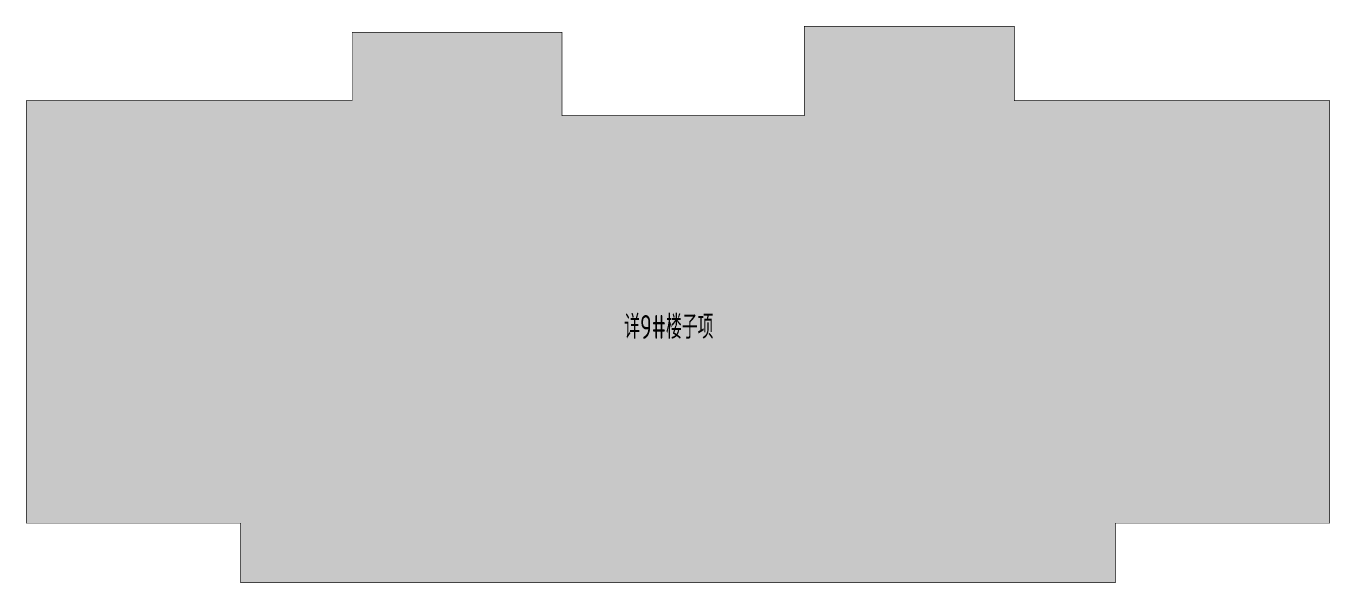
# Model space of a CAD drawing. Extents: x 923964 to 1204934, y 804567 to 1705037.
# Drawn here: x 943214 to 987034, y 1610717 to 1629437 of the extents above; entities that cross this region are included whole.
import ezdxf
from ezdxf.enums import TextEntityAlignment as Align

# ---------------------------------------------------------------- set-up
doc = ezdxf.new("R2010")
doc.units = 0
doc.header["$LTSCALE"] = 500
doc.linetypes.add('DASH', pattern=[0.35, 0.25, -0.1])
doc.layers.add('S_PLAN_HACH', color=9, linetype='CONTINUOUS')
doc.styles.add('TH-STYLE3', font='tssdeng.shx', dxfattribs={"width": 0.7, "bigfont": 'tssdchn.shx'})

msp = doc.modelspace()

# ---------------------------------------------------------------- hatches: boundary and pattern name
at = {"layer": 'S_PLAN_HACH'}
h = msp.add_hatch(dxfattribs=at)
h.set_pattern_fill('CROSS', color=4, scale=50, style=0)
h.set_pattern_definition([(0, (0, 260000), (317.5, 317.5), [158.75, -476.25]), (90, (79.38, 259920.62), (-317.5, 317.5), [158.75, -476.25])])
h.paths.add_polyline_path([(950424, 1610727), (979824, 1610727), (979824, 1612727), (987024, 1612727), (987024, 1624027), (987024, 1624027), (987024, 1626927), (976424, 1626927), (976424, 1629427), (971424, 1629427), (971424, 1629427), (969374, 1629427), (969374, 1626427), (961224, 1626427), (961224, 1629227), (958874, 1629227), (958874, 1629227), (954174, 1629227), (954174, 1626927), (943224, 1626927), (943224, 1624027), (943224, 1624027), (943224, 1612727), (950424, 1612727)])

# ---------------------------------------------------------------- linework, layer by layer
at = {"layer": 'S_PLAN_HACH', "color": 4, "linetype": 'DASH', "const_width": 20}
msp.add_lwpolyline([(950424, 1610727), (979824, 1610727), (979824, 1612727), (987024, 1612727), (987024, 1624027), (987024, 1624027), (987024, 1626927), (976424, 1626927), (976424, 1629427), (971424, 1629427), (971424, 1629427), (969374, 1629427), (969374, 1626427), (961224, 1626427), (961224, 1629227), (958874, 1629227), (958874, 1629227), (954174, 1629227), (954174, 1626927), (943224, 1626927), (943224, 1624027), (943224, 1624027), (943224, 1612727), (950424, 1612727)], close=True, dxfattribs=at)

# ---------------------------------------------------------------- texts
at = {"layer": 'S_PLAN_HACH', "color": 4, "style": 'TH-STYLE3', "width": 0.7}
msp.add_text('详9#楼子项', height=800, rotation=360, dxfattribs=at).set_placement((964816, 1619323, 0), align=Align.MIDDLE_CENTER)

doc.saveas('drawing.dxf')
